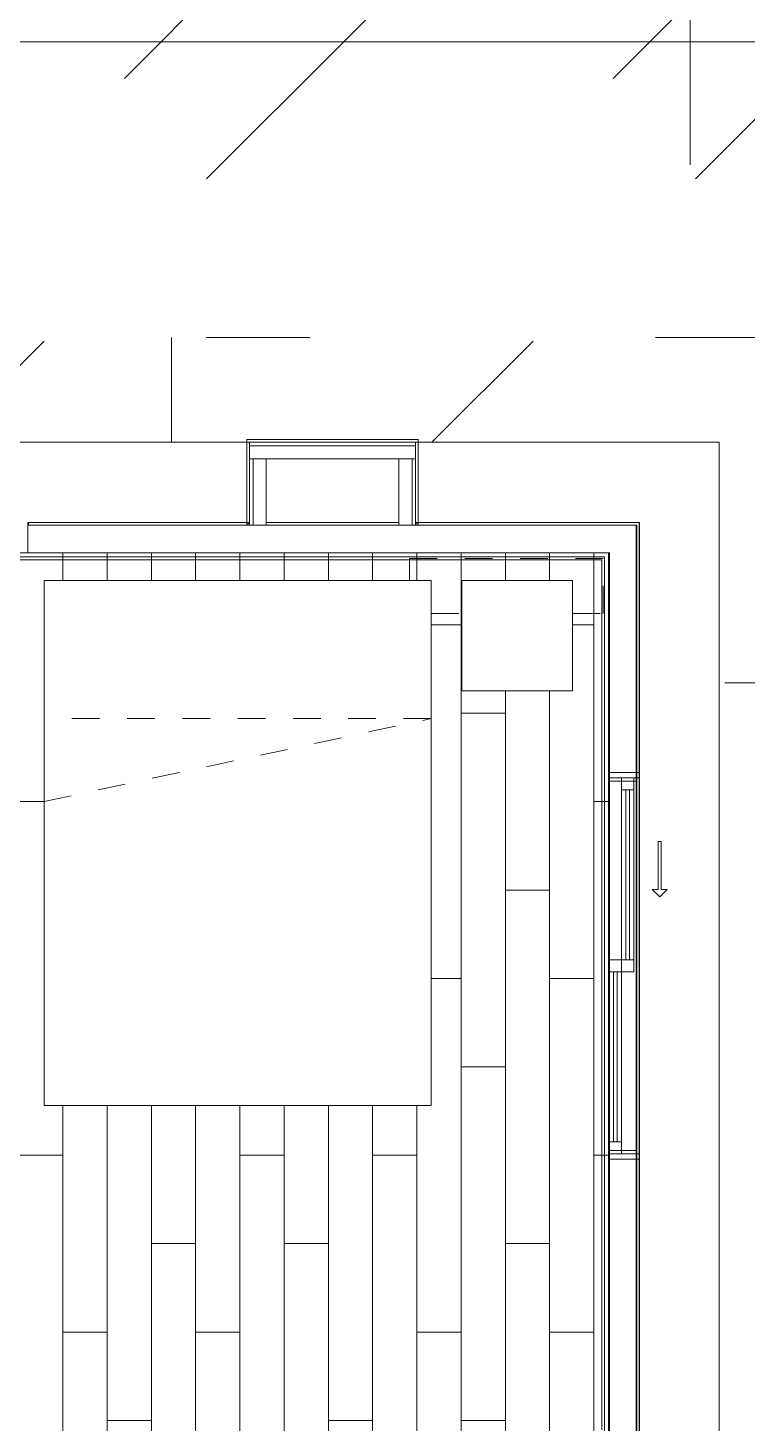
# Model space of a CAD drawing. Header units: metres. Extents: x 3856 to 4207, y -1118 to -691.
# Drawn here: x 3958.86 to 3961.46, y -987.68 to -982.63 of the extents above; entities that cross this region are included whole.
import ezdxf

# ---------------------------------------------------------------- set-up
doc = ezdxf.new("R2010")
doc.units = ezdxf.units.M
doc.linetypes.add('Dash', pattern=[0.00635, 0.003175, -0.003175])
doc.linetypes.add('Trazo', pattern=[0.006, 0.003, -0.003])
for name, color, linetype, lineweight in [('_Hidden Lines_', 7, 'Trazo', 9), ('Casework', 7, 'Continuous', 9), ('Common Edges', 7, 'Continuous', 9), ('Detail Items', 7, 'Continuous', 9), ('Floors', 7, 'Continuous', 9), ('Frame_Mullion', 7, 'Continuous', 9), ('Glass', 7, 'Continuous', 9), ('Surface Pattern', 7, 'Continuous', 9), ('Walls', 7, 'Continuous', 9), ('Windows', 7, 'Continuous', 9)]:
    doc.layers.add(name, color=color, linetype=linetype, lineweight=lineweight)
doc.layers.add('Cour_Roja_Punteada_1', color=1, linetype='Dash', lineweight=9, true_color=0xff0000)
doc.layers.add('ROA-E00-URB-A101-MASTER_PLAN cambio estaciomientos_dwg', color=7, linetype='Continuous', lineweight=9, true_color=0x767676)
pattern_1 = [(45, (0, 0), (-1.76776695, 0), [0.9375, -3.75]), (45, (1.25, 1.25), (-1.76776695, 0), [0.9375, -3.75]), (45, (2.5, -0.375), (-1.76776695, 0), [0.3125, -2.5]), (90, (2.5, 0.625), (-0.625, 0.625), [0.625, -2.5]), (315, (2.5, 1.25), (0, 3.5355339), [0.625, -3.75]), (0, (1.25, 1.25), (2.5, 2.5), [0.375, -1.25]), (0, (-1.875, 2.5), (2.5, 2.5), [0.375, -2.5])]

# ---------------------------------------------------------------- blocks, each defined once
blk = doc.blocks.new('Cama 2D - COUR-ARQ-CAMA DOBLE - 2D-3763753-IMPLANTACIÓN - KIT COMERCIAL')
at = {"layer": '_Hidden Lines_'}
for p, q in [((-0.8578, -1.0866), (-0.8578, 0.3134)), ((-0.8578, 0.3134), (1.0422, 0.3134)), ((-0.0578, -1.0866), (-0.3578, 0.3134)), ((-0.3578, 0.3134), (-0.3578, -1.0866)), ((1.0422, 0.3134), (1.0422, -1.0866)), ((1.0422, -1.0866), (-0.8578, -1.0866))]:
    blk.add_line(p, q, dxfattribs=at)
at = {"layer": 'Casework'}
for p, q in [((1.0422, 0.3134), (-0.8578, 0.3134)), ((-0.8578, 0.3134), (-0.8578, -1.0866)), ((1.0422, -1.0866), (1.0422, 0.3134)), ((-0.8578, -1.0866), (1.0422, -1.0866))]:
    blk.add_line(p, q, dxfattribs=at)
blk = doc.blocks.new('Multifuncional 2D - Mesa Noche-3941185-IMPLANTACIÓN - KIT COMERCIAL')
at = {"layer": '_Hidden Lines_'}
for p, q in [((-0.8578, -1.0866), (-0.8578, -0.6866)), ((-0.8578, -0.6866), (-0.4578, -0.6866)), ((-0.4578, -0.6866), (-0.4578, -1.0866)), ((-0.4578, -1.0866), (-0.8578, -1.0866))]:
    blk.add_line(p, q, dxfattribs=at)
at = {"layer": 'Casework'}
for p, q in [((-0.4578, -0.6866), (-0.8578, -0.6866)), ((-0.8578, -0.6866), (-0.8578, -1.0866)), ((-0.4578, -1.0866), (-0.4578, -0.6866)), ((-0.8578, -1.0866), (-0.4578, -1.0866))]:
    blk.add_line(p, q, dxfattribs=at)
blk = doc.blocks.new('COUR-VENTANA-DESLIZANTE_DOS_CUERPOS - 1_40 x 1_35cm-11596532-IMPLANTACIÓN - KIT COMERCIAL')
at = {"layer": 'Detail Items'}
for p, q in [((0.2499, -0.0796), (0.2769, -0.0526)), ((0.2499, -0.0796), (0.2769, -0.1066)), ((0.2769, -0.0526), (0.2769, -0.0746)), ((0.2769, -0.0746), (0.45, -0.0746)), ((0.2769, -0.1066), (0.2769, -0.0846)), ((0.45, -0.0846), (0.2769, -0.0846)), ((0.45, -0.0746), (0.45, -0.0846))]:
    blk.add_line(p, q, dxfattribs=at)
blk = doc.blocks.new('EDIFICIO TIPO A_rvt-1-IMPLANTACIÓN - KIT COMERCIAL')
at = {"layer": 'Surface Pattern', "true_color": 0xdcf1d6}
h = blk.add_hatch(dxfattribs=at)
h.set_pattern_fill('FP_8', color=254, style=0, pattern_type=2)
h.set_pattern_definition(pattern_1)
h.paths.add_polyline_path([(3943.3568, -994.1273), (3943.3568, -993.5273), (3943.2068, -993.5273), (3943.2068, -991.1273), (3943.3568, -991.1273), (3943.3568, -984.1273), (3951.5576, -984.1273), (3951.5576, -983.9773), (3952.3068, -983.9773), (3952.3068, -982.6773), (3941.3068, -982.6773), (3941.3068, -994.1273)])
h.paths.add_polyline_path([(3963.3068, -994.0273), (3963.3068, -982.6773), (3952.4068, -982.6773), (3952.4068, -983.9773), (3953.1576, -983.9773), (3953.1576, -984.1273), (3961.3568, -984.1273), (3961.3584, -991.1273), (3961.5068, -991.1273), (3961.5068, -993.5273), (3961.3568, -993.5273), (3961.3568, -994.0273)])
at = {"layer": 'Surface Pattern', "true_color": 0x808080}
h = blk.add_hatch(dxfattribs=at)
h.set_pattern_fill('FP_36', color=8, style=0, pattern_type=2)
h.set_pattern_definition([(90, (3956.263, 1048.812), (-0.16, 1e-17), []), (180, (3956.263, 1048.812), (-0.32, -0.32), [0.16, -1.12]), (180, (3956.103, 1049.452), (-0.32, -0.32), [0.16, -1.12])])
h.paths.add_polyline_path([(3960.9068, -994.8273), (3960.9568, -994.8273), (3960.9568, -987.8273), (3957.4568, -987.8273), (3957.4568, -989.0273), (3957.3568, -989.0273), (3957.3568, -987.6373), (3957.4068, -987.6373), (3957.4068, -986.9173), (3957.3568, -986.9173), (3957.3568, -986.8273), (3956.3568, -986.8273), (3956.3568, -986.8673), (3956.3068, -986.8673), (3956.3068, -987.6873), (3956.3568, -987.6873), (3956.3568, -990.6273), (3956.2568, -990.6273), (3956.2568, -990.3273), (3954.9834, -990.3273), (3954.9734, -991.5673), (3955.9334, -991.5673), (3955.9334, -991.6073), (3954.9834, -991.6073), (3954.9834, -991.6273), (3957.6568, -991.6273), (3957.6568, -993.5273), (3957.4568, -993.5273), (3957.4568, -994.8273), (3960.1068, -994.8273)])
h.paths.add_polyline_path([(3960.9068, -994.7773), (3958.592, -994.7773), (3958.592, -993.9773), (3960.1068, -993.9773), (3960.1068, -993.2773), (3960.9068, -993.2773), (3960.9068, -993.9773)])
h.paths.add_polyline_path([(3959.6743, -993.2773), (3959.0743, -993.2773), (3959.0743, -992.7773), (3959.6743, -992.7773)])
h.paths.add_polyline_path([(3954.8874, -991.5873), (3954.9334, -991.5873), (3954.9334, -990.6673), (3954.8834, -990.6673), (3954.8834, -991.5873)])
h.paths.add_polyline_path([(3960.1068, -991.0273), (3958.6568, -991.0273), (3958.6568, -990.3273), (3960.2568, -990.3273), (3960.2568, -991.0273)])
h.paths.add_polyline_path([(3955.6718, -990.2123), (3955.9444, -990.2123), (3955.9541, -990.2123), (3956.2418, -990.2123), (3956.2418, -989.0348), (3955.6568, -989.0348), (3955.6568, -987.8273), (3954.5576, -987.8273), (3954.5632, -990.2123), (3955.6568, -990.2123), (3955.6568, -989.8773), (3955.6718, -989.8773)])
h.paths.add_polyline_path([(3958.6142, -987.7273), (3960.96, -987.7273), (3960.96, -984.5273), (3957.4568, -984.5273), (3957.4568, -986.7273), (3958.0318, -986.7273), (3958.0418, -985.9916), (3958.0568, -985.9916), (3958.0568, -986.7148), (3958.0818, -986.7148), (3958.0818, -986.7298), (3958.0568, -986.7298), (3958.0568, -986.8273), (3957.4568, -986.8273), (3957.4568, -987.6173), (3958.2068, -987.6173), (3958.2068, -987.6573), (3957.4568, -987.6573), (3957.4568, -987.7273), (3958.2068, -987.7273)])
h.paths.add_polyline_path([(3955.4559, -987.7273), (3956.2568, -987.7273), (3956.2568, -987.7073), (3955.4068, -987.7073), (3955.4068, -987.6673), (3956.2668, -987.6673), (3956.2568, -986.8273), (3955.7568, -986.8273), (3955.7568, -984.5273), (3952.4068, -984.5273), (3952.4068, -987.7273), (3955.4068, -987.7273)])
h.paths.add_polyline_path([(3952.5273, -987.295), (3952.5273, -986.895), (3952.9273, -986.895), (3952.9273, -987.295)])
h.paths.add_polyline_path([(3952.5273, -986.795), (3952.5273, -985.195), (3954.4273, -985.195), (3954.4273, -986.795), (3953.9309, -986.795)])
h.paths.add_polyline_path([(3958.9154, -986.5273), (3958.9154, -984.6273), (3960.3154, -984.6273), (3960.3154, -986.5273), (3959.9477, -986.5273)])
h.paths.add_polyline_path([(3958.0418, -985.2671), (3958.0418, -984.5448), (3958.0068, -984.5448), (3958.0068, -984.5298), (3958.0568, -984.5298), (3958.0568, -985.2671)])
h.paths.add_polyline_path([(3958.0268, -985.9903), (3958.0268, -985.2671), (3958.0418, -985.2671), (3958.0418, -985.9903)])
h.paths.add_polyline_path([(3952.5273, -985.095), (3952.5273, -984.695), (3952.9273, -984.695), (3952.9273, -985.095), (3952.7883, -985.095)])
h.paths.add_polyline_path([(3958.4257, -985.0273), (3958.4257, -984.6273), (3958.8257, -984.6273), (3958.8257, -985.0273)])
h.paths.add_polyline_path([(3960.4257, -985.0273), (3960.4257, -984.6273), (3960.8257, -984.6291), (3960.8257, -985.0273)])
at = {"layer": 'Common Edges'}
for p, q in [((3960.2584, -984.1398), (3959.6584, -984.1398)), ((3959.6709, -984.4273), (3959.6709, -984.1873)), ((3960.2459, -984.4273), (3960.2459, -984.1873)), ((3959.6484, -984.4223), (3959.6484, -984.4173)), ((3960.2684, -984.4173), (3960.2684, -984.4223))]:
    blk.add_line(p, q, dxfattribs=at)
at = {"layer": 'Cour_Roja_Punteada_1'}
for p, q in [((3960.9368, -984.5473), (3960.2368, -984.5473)), ((3960.2368, -984.5473), (3960.2368, -984.6273)), ((3960.9368, -984.5473), (3960.2368, -984.5473)), ((3960.2368, -984.5473), (3960.2368, -984.6273)), ((3960.9368, -984.7473), (3960.9368, -984.5473)), ((3960.9368, -984.7473), (3960.9368, -984.5473)), ((3960.3154, -984.7473), (3960.4257, -984.7473)), ((3960.3154, -984.7473), (3960.4257, -984.7473)), ((3960.8257, -984.7473), (3960.9368, -984.7473)), ((3960.8257, -984.7473), (3960.9368, -984.7473))]:
    blk.add_line(p, q, dxfattribs=at)
at = {"layer": 'Floors'}
for p, q in [((3956.3568, -984.1273), (3959.6584, -984.1273)), ((3960.2584, -984.1273), (3961.3568, -984.1273)), ((3961.3568, -984.1273), (3961.3568, -989.8273)), ((3960.96, -984.5273), (3957.4568, -984.5273)), ((3960.96, -987.7273), (3960.96, -984.5273))]:
    blk.add_line(p, q, dxfattribs=at)
at = {"layer": 'Walls'}
for p, q in [((3959.6484, -984.4173), (3959.6484, -984.1173)), ((3959.6484, -984.1173), (3959.6484, -984.4173)), ((3959.6484, -984.1173), (3959.6584, -984.1173)), ((3959.6584, -984.1173), (3959.6484, -984.1173)), ((3959.6584, -984.1173), (3960.2584, -984.1173)), ((3960.2584, -984.1173), (3959.6584, -984.1173)), ((3960.2584, -984.1173), (3960.2684, -984.1173)), ((3960.2684, -984.1173), (3960.2584, -984.1173)), ((3960.2684, -984.1173), (3960.2684, -984.4173)), ((3960.2684, -984.4173), (3960.2684, -984.1173)), ((3958.8568, -984.4173), (3959.6484, -984.4173)), ((3959.6484, -984.4173), (3958.8568, -984.4173)), ((3958.8568, -984.4273), (3959.6484, -984.4273)), ((3959.6484, -984.4273), (3958.8568, -984.4273)), ((3959.6484, -984.4223), (3959.6484, -984.4273)), ((3959.6484, -984.4273), (3959.6484, -984.4223)), ((3959.6584, -984.4223), (3959.6484, -984.4223)), ((3959.6484, -984.4223), (3959.6584, -984.4223)), ((3960.2684, -984.4273), (3960.2584, -984.4273)), ((3960.2584, -984.4273), (3960.2684, -984.4273)), ((3960.2684, -984.4173), (3961.0568, -984.4173)), ((3961.0568, -984.4173), (3960.2684, -984.4173)), ((3960.2684, -984.4273), (3961.0568, -984.4273)), ((3961.0568, -984.4273), (3960.2684, -984.4273)), ((3961.0568, -984.4173), (3961.0668, -984.4173)), ((3961.0668, -984.4173), (3961.0568, -984.4173)), ((3961.0568, -984.4273), (3961.0568, -985.3223)), ((3961.0568, -985.3223), (3961.0568, -984.4273)), ((3961.0668, -984.4173), (3961.0668, -985.3223)), ((3961.0668, -985.3223), (3961.0668, -984.4173)), ((3958.0568, -984.5423), (3960.9418, -984.5423)), ((3960.9418, -984.5523), (3960.9418, -984.5423)), ((3960.9318, -984.5523), (3958.0568, -984.5523)), ((3960.9318, -987.7023), (3960.9318, -984.5523)), ((3960.9418, -984.5523), (3960.9418, -987.7123)), ((3961.0568, -985.3223), (3961.0568, -986.7223)), ((3961.0568, -986.7223), (3961.0568, -985.3223)), ((3961.0668, -985.3223), (3961.0568, -985.3223)), ((3961.0568, -985.3223), (3961.0568, -986.7223)), ((3961.0568, -986.7223), (3961.0568, -985.3223)), ((3961.0568, -985.3223), (3961.0668, -985.3223)), ((3961.0668, -985.3223), (3961.0668, -986.7223)), ((3961.0668, -986.7223), (3961.0668, -985.3223)), ((3961.0668, -985.3223), (3961.0668, -986.7223)), ((3961.0668, -986.7223), (3961.0668, -985.3223)), ((3961.0668, -986.7223), (3961.0568, -986.7223)), ((3961.0568, -988.4273), (3961.0568, -986.7223)), ((3961.0568, -986.7223), (3961.0568, -988.4273)), ((3961.0668, -986.7223), (3961.0568, -986.7223)), ((3961.0668, -988.4273), (3961.0668, -986.7223)), ((3961.0668, -986.7223), (3961.0668, -988.4273))]:
    blk.add_line(p, q, dxfattribs=at)
at = {"layer": 'Walls', "lineweight": 18}
for p, q in [((3959.6584, -984.1173), (3959.6484, -984.1173)), ((3959.6484, -984.1173), (3959.6484, -984.4173)), ((3960.2684, -984.1173), (3959.6584, -984.1173)), ((3960.2584, -984.1273), (3959.6584, -984.1273)), ((3959.6584, -984.1273), (3959.6584, -984.1873)), ((3959.6584, -984.4223), (3959.6584, -984.1273)), ((3959.6584, -984.1273), (3960.2584, -984.1273)), ((3960.2584, -984.1873), (3960.2584, -984.1273)), ((3960.2584, -984.1273), (3960.2584, -984.4223)), ((3960.2684, -984.1273), (3960.2684, -984.1173)), ((3960.2684, -984.4173), (3960.2684, -984.1273)), ((3959.6584, -984.1873), (3960.2584, -984.1873)), ((3959.6584, -984.1873), (3959.6584, -984.4273)), ((3959.7184, -984.1873), (3959.6584, -984.1873)), ((3959.7184, -984.4273), (3959.7184, -984.1873)), ((3960.1984, -984.1873), (3960.1984, -984.4273)), ((3960.2584, -984.1873), (3960.1984, -984.1873)), ((3960.2584, -984.4273), (3960.2584, -984.1873)), ((3959.6484, -984.4173), (3958.8584, -984.4173)), ((3958.8584, -984.4173), (3958.8584, -984.4273)), ((3958.8584, -984.4273), (3959.6484, -984.4273)), ((3959.6484, -984.4273), (3959.6484, -984.4223)), ((3959.6484, -984.4223), (3959.6584, -984.4223)), ((3959.6584, -984.4273), (3959.7184, -984.4273)), ((3960.1984, -984.4273), (3960.2584, -984.4273)), ((3960.2584, -984.4223), (3960.2684, -984.4223)), ((3961.0584, -984.4173), (3960.2684, -984.4173)), ((3960.2684, -984.4223), (3960.2684, -984.4273)), ((3960.2684, -984.4273), (3961.0584, -984.4273)), ((3961.0684, -984.4173), (3961.0584, -984.4173)), ((3961.0584, -984.4273), (3961.0584, -985.3223)), ((3961.0684, -985.3223), (3961.0684, -984.4173)), ((3960.9418, -984.5273), (3957.4718, -984.5273)), ((3958.0568, -984.5423), (3960.9418, -984.5423)), ((3960.9568, -984.5273), (3960.9418, -984.5273)), ((3960.9418, -984.5423), (3960.9418, -987.7123)), ((3960.9568, -987.7123), (3960.9568, -984.5273)), ((3961.0584, -985.3223), (3961.0584, -986.7223)), ((3961.0684, -986.7223), (3961.0684, -985.3223)), ((3961.0584, -986.7223), (3961.0584, -988.4273)), ((3961.0684, -988.4273), (3961.0684, -986.7223))]:
    blk.add_line(p, q, dxfattribs=at)
at = {"layer": 'Casework', "lineweight": 9, "rotation": 270.0000000000212}
for name, p in [('Cama 2D - COUR-ARQ-CAMA DOBLE - 2D-3763753-IMPLANTACIÓN - KIT COMERCIAL', (3960.002, -985.4851)), ('Multifuncional 2D - Mesa Noche-3941185-IMPLANTACIÓN - KIT COMERCIAL', (3961.5122, -985.4851))]:
    blk.add_blockref(name, p, dxfattribs=at)
at = {"layer": 'Windows', "lineweight": 9, "rotation": 90.00000000000607}
blk.add_blockref('COUR-VENTANA-DESLIZANTE_DOS_CUERPOS - 1_40 x 1_35cm-11596532-IMPLANTACIÓN - KIT COMERCIAL', (3961.0618, -986.0223), dxfattribs=at)
blk = doc.blocks.new('EDIFICIO TIPO A_rvt-6-IMPLANTACIÓN - KIT COMERCIAL')
at = {"layer": 'Surface Pattern', "true_color": 0xdcf1d6}
h = blk.add_hatch(dxfattribs=at)
h.set_pattern_fill('FP_101', color=254, style=0, pattern_type=2)
h.set_pattern_definition(pattern_1)
h.paths.add_polyline_path([(3963.3068, -982.6773), (3963.3068, -971.2273), (3963.4068, -971.2273), (3963.4068, -971.1273), (3961.3568, -971.1273), (3961.3568, -971.7273), (3961.5068, -971.7273), (3961.5068, -974.1273), (3961.3568, -974.1273), (3961.3568, -981.1273), (3953.1559, -981.1273), (3953.1559, -981.2773), (3952.4068, -981.2773), (3952.4068, -982.5773), (3952.3068, -982.5773), (3952.3068, -981.2773), (3951.5559, -981.2773), (3951.5559, -981.1273), (3943.3568, -981.1273), (3943.3551, -974.1273), (3943.2068, -974.1273), (3943.2068, -971.7273), (3943.3568, -971.7273), (3943.3568, -971.2273), (3941.3068, -971.2273), (3941.3068, -982.6773), (3959.9477, -982.6773)])
at = {"layer": 'Floors'}
blk.add_line((3952.4068, -982.6773), (3963.3068, -982.6773), dxfattribs=at)
blk = doc.blocks.new('ROA-E00-URB-A101-MASTER_PLAN cambio estaciomientos_dwg_COUR-VENTANA-DESLIZANTE_DOS_CUERPOS - 1_40 x 1_35cm-11433135-Master Plan - Etapa 1-V575-IMPLANTACIÓN - KIT COMERCIAL')
at = {"layer": 'Detail Items', "flags": 128}
blk.add_lwpolyline([(0.2769, -0.0526), (0.2499, -0.0796), (0.2769, -0.1066), (0.2769, -0.0846), (0.45, -0.0846), (0.45, -0.0746), (0.2769, -0.0746)], close=True, dxfattribs=at)
at = {"layer": 'Frame_Mullion'}
for p, q in [((0.6809, -0.005), (0.6809, 0.1017)), ((-0.6683, 0.005), (0.6682, 0.005))]:
    blk.add_line(p, q, dxfattribs=at)
at = {"layer": 'Frame_Mullion', "flags": 128}
for points in [[(-0.7, -0.005), (-0.681, -0.005), (-0.681, 0.1017)], [(-0.6365, 0.1017), (-0.6365, 0.0585), (-0.681, 0.0585)], [(-0.6365, 0.1017), (-0.6365, 0.0585), (-0.6683, 0.0585), (-0.6683, 0.005), (-0.6683, 0.1017)], [(-0.0222, 0.1017), (-0.0222, 0.014), (0.0222, 0.014), (0.0222, 0.0585), (-0.0222, 0.0585), (-0.6365, 0.0585)], [(0.0222, 0.1017), (0.0222, 0.0585), (-0.0222, 0.0585), (-0.0222, 0.1017)], [(0.6365, 0.0585), (0.0222, 0.0585), (-0.0222, 0.0585), (-0.0222, 0.014), (0.0222, 0.014), (0.0222, 0.1017)], [(0.6682, 0.1017), (0.6682, 0.005), (0.7, 0.005), (0.7, -0.005), (0.6809, -0.005)], [(0.7, 0.005), (0.6682, 0.005), (0.6682, 0.1017)], [(0.0222, 0.014), (0.6365, 0.014), (0.6809, 0.014), (0.6365, 0.014), (0.6365, 0.0585), (0.6809, 0.0585), (0.6809, 0.014)], [(0.6365, 0.014), (0.6365, 0.0585), (0.6809, 0.0585)]]:
    blk.add_lwpolyline(points, dxfattribs=at)
blk.add_lwpolyline([(-0.7, 0.005), (-0.6683, 0.005)], close=True, dxfattribs=at)
at = {"layer": 'Glass', "flags": 128}
for points in [[(-0.6365, 0.0744), (-0.6365, 0.0871), (-0.0222, 0.0871), (-0.0222, 0.0744)], [(0.6365, 0.0426), (0.6365, 0.0299), (0.0222, 0.0299), (0.0222, 0.0426)]]:
    blk.add_lwpolyline(points, close=True, dxfattribs=at)
blk = doc.blocks.new('ROA-E00-URB-A101-MASTER_PLAN cambio estaciomientos_dwg_ROA-E01-ARQ-R23_rvt-1-Master Plan - Etapa 1-7986546-IMPLANTACIÓN - KIT COMERCIAL')
at = {"layer": 'Walls'}
for p, q in [((986.7223, 3961.0668), (986.7223, 3961.0568)), ((984.4173, 3960.1984), (984.4173, 3959.7184)), ((984.4273, 3959.7184), (984.4273, 3960.1984)), ((984.4273, 3958.8568), (984.4273, 3959.6584))]:
    blk.add_line(p, q, dxfattribs=at)
at = {"layer": 'Walls', "flags": 128}
for points in [[(984.4273, 3960.2584), (984.4273, 3961.0568), (985.3223, 3961.0568), (985.3223, 3961.0668), (984.4273, 3961.0668), (984.4173, 3961.0668), (984.4173, 3960.2584)], [(985.3223, 3961.0668), (986.7223, 3961.0668), (985.3223, 3961.0668), (985.3223, 3961.0568)], [(984.4173, 3959.6584), (984.4173, 3958.8568), (984.4273, 3958.8568)]]:
    blk.add_lwpolyline(points, dxfattribs=at)
blk.add_lwpolyline([(988.4273, 3961.0668), (986.7223, 3961.0668), (986.7223, 3961.0568), (988.4273, 3961.0568)], close=True, dxfattribs=at)
at = {"rotation": 180}
blk.add_blockref('ROA-E00-URB-A101-MASTER_PLAN cambio estaciomientos_dwg_COUR-VENTANA-DESLIZANTE_DOS_CUERPOS - 1_40 x 1_35cm-11433135-Master Plan - Etapa 1-V575-IMPLANTACIÓN - KIT COMERCIAL', (986.0223, 3961.0618), dxfattribs=at)
blk = doc.blocks.new('ROA-E00-URB-A101-MASTER_PLAN cambio estaciomientos_dwg_ROA-E01-EST-R23_rvt-1-Master Plan - Etapa 1-7986858-IMPLANTACIÓN - KIT COMERCIAL')
at = {"layer": 'Walls'}
blk.add_line((984.4273, 3960.1984), (984.4273, 3959.7184), dxfattribs=at)
at = {"layer": 'Walls', "flags": 128}
for points in [[(985.3223, 3960.96), (985.3223, 3961.0568), (984.4273, 3961.0568), (984.4273, 3960.9568), (984.4273, 3960.2584)], [(988.4273, 3960.9568), (988.4273, 3961.0568), (986.7223, 3961.0568), (986.7223, 3960.96)], [(984.4273, 3959.6584), (984.4273, 3958.8568), (984.5273, 3958.8568)]]:
    blk.add_lwpolyline(points, dxfattribs=at)
blk = doc.blocks.new('ROA-E00-URB-A101-MASTER_PLAN cambio estaciomientos_dwg-7942325-IMPLANTACIÓN - KIT COMERCIAL')
for name in ['ROA-E00-URB-A101-MASTER_PLAN cambio estaciomientos_dwg_ROA-E01-EST-R23_rvt-1-Master Plan - Etapa 1-7986858-IMPLANTACIÓN - KIT COMERCIAL', 'ROA-E00-URB-A101-MASTER_PLAN cambio estaciomientos_dwg_ROA-E01-ARQ-R23_rvt-1-Master Plan - Etapa 1-7986546-IMPLANTACIÓN - KIT COMERCIAL']:
    blk.add_blockref(name, (0, 0))

msp = doc.modelspace()

# ---------------------------------------------------------------- block references
at = {"lineweight": 5}
for name in ['EDIFICIO TIPO A_rvt-6-IMPLANTACIÓN - KIT COMERCIAL', 'EDIFICIO TIPO A_rvt-1-IMPLANTACIÓN - KIT COMERCIAL']:
    msp.add_blockref(name, (0, 0), dxfattribs=at)
at = {"layer": 'ROA-E00-URB-A101-MASTER_PLAN cambio estaciomientos_dwg', "color": 7, "rotation": 269.9999999999999}
msp.add_blockref('ROA-E00-URB-A101-MASTER_PLAN cambio estaciomientos_dwg-7942325-IMPLANTACIÓN - KIT COMERCIAL', (0, 0), dxfattribs=at)

doc.saveas('drawing.dxf')
